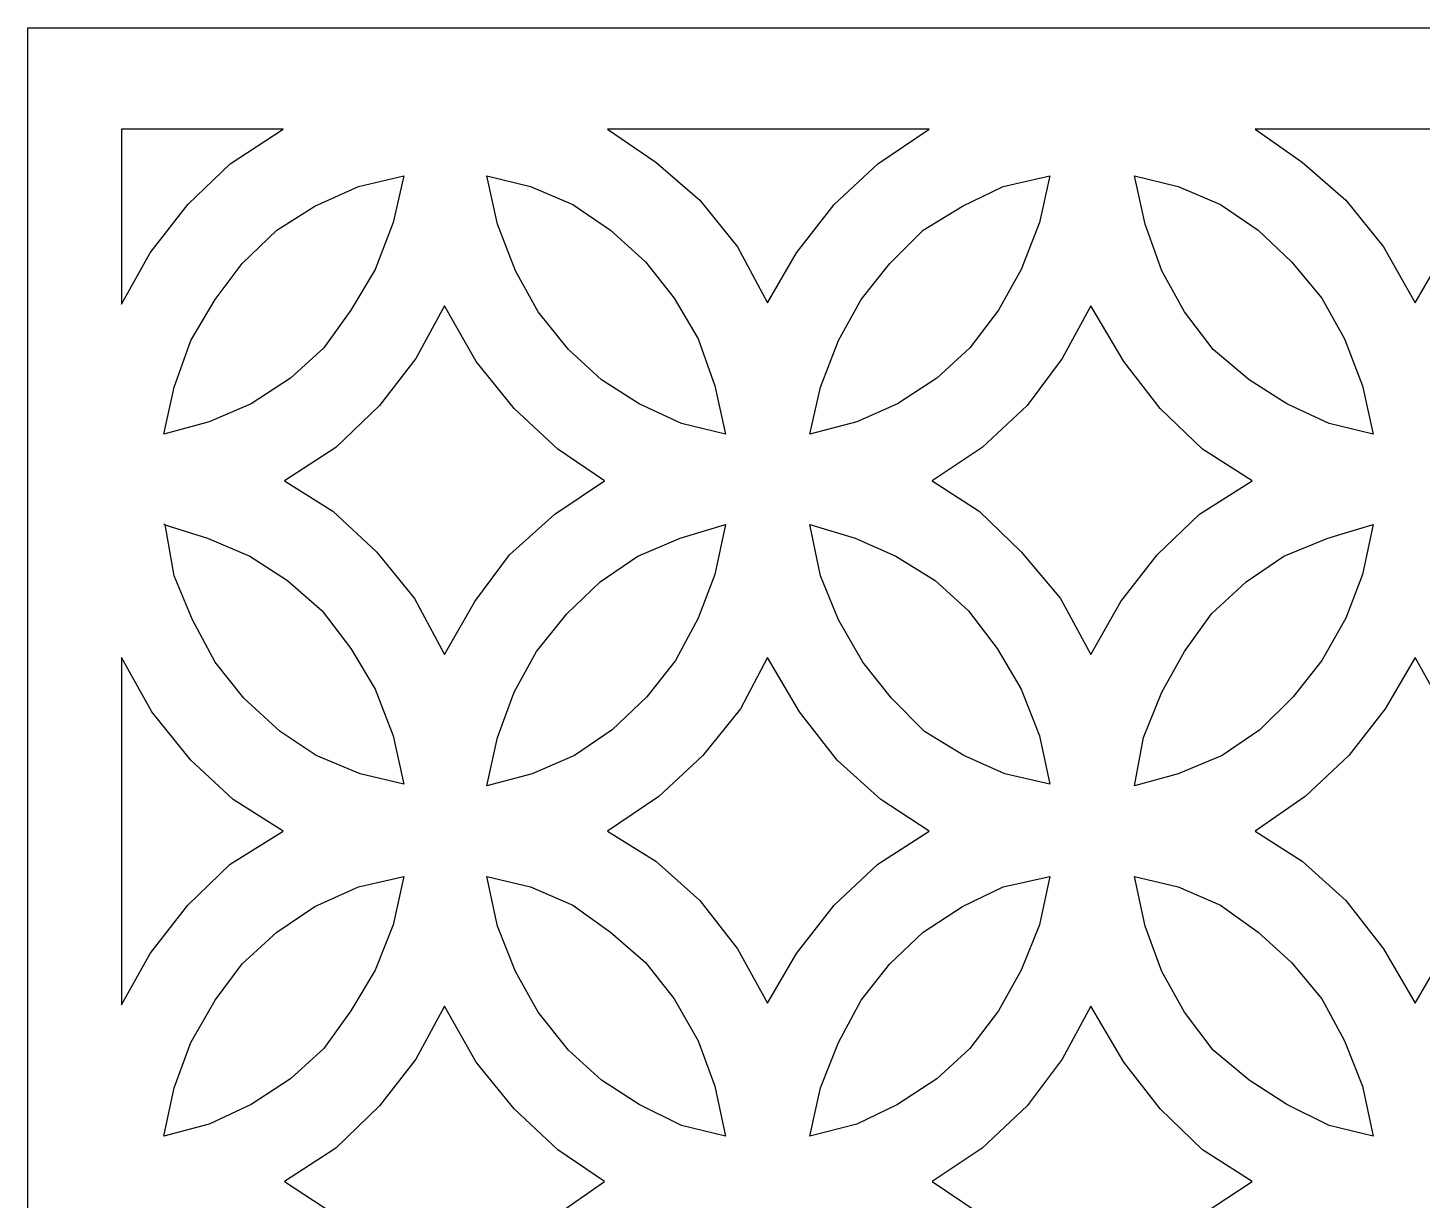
# Model space of a CAD drawing. Header units: centimetres. Extents: x -27 to -19.59, y -7.34 to -0.28.
# Drawn here: x -26.999 to -23.292, y -3.393 to -0.277 of the extents above; entities that cross this region are included whole.
import ezdxf

# ---------------------------------------------------------------- set-up
doc = ezdxf.new("R2010")
doc.units = ezdxf.units.CM
doc.header["$MEASUREMENT"] = 0
doc.layers.add('layer 1', color=7, linetype='Continuous')

msp = doc.modelspace()

# ---------------------------------------------------------------- linework, layer by layer
at = {"layer": 'layer 1', "color": 250, "lineweight": 30}
for points, knots in [([(-19.58969, -7.3408), (-19.58969, -7.3408), (-26.99913, -7.3408), (-26.99913, -7.3408), (-26.99913, -7.3408), (-26.99913, -7.3408), (-26.99913, -0.27655), (-26.99913, -0.27655), (-26.99913, -0.27655), (-26.99913, -0.27655), (-19.58568, -0.27655), (-19.58568, -0.27655)], [0, 0, 0, 0, 0.25, 0.25, 0.25, 0.25, 0.5, 0.5, 0.5, 0.5, 1, 1, 1, 1]), ([(-26.75027, -1.01107), (-26.75027, -1.01107), (-26.75027, -0.54547), (-26.75027, -0.54547), (-26.75027, -0.54547), (-26.75027, -0.54547), (-26.3208, -0.54547), (-26.3208, -0.54547), (-26.3208, -0.54547), (-26.3208, -0.54547), (-26.46128, -0.63779), (-26.46128, -0.63779), (-26.46128, -0.63779), (-26.46128, -0.63779), (-26.57366, -0.74616), (-26.57366, -0.74616), (-26.57366, -0.74616), (-26.57366, -0.74616), (-26.67401, -0.8746), (-26.67401, -0.8746), (-26.67401, -0.8746), (-26.67401, -0.8746), (-26.75027, -1.01107), (-26.75027, -1.01107)], [0, 0, 0, 0, 0.1428571, 0.1428571, 0.1428571, 0.1428571, 0.2857143, 0.2857143, 0.2857143, 0.2857143, 0.4285714, 0.4285714, 0.4285714, 0.4285714, 0.5714286, 0.5714286, 0.5714286, 0.5714286, 0.7142857, 0.7142857, 0.7142857, 0.7142857, 1, 1, 1, 1]), ([(-24.6029, -0.54547), (-24.6029, -0.54547), (-24.73937, -0.63779), (-24.73937, -0.63779), (-24.73937, -0.63779), (-24.73937, -0.63779), (-24.85577, -0.74616), (-24.85577, -0.74616), (-24.85577, -0.74616), (-24.85577, -0.74616), (-24.95611, -0.8746), (-24.95611, -0.8746), (-24.95611, -0.8746), (-24.95611, -0.8746), (-25.03238, -1.00706), (-25.03238, -1.00706), (-25.03238, -1.00706), (-25.03238, -1.00706), (-25.11265, -0.85855), (-25.11265, -0.85855), (-25.11265, -0.85855), (-25.11265, -0.85855), (-25.213, -0.73412), (-25.213, -0.73412), (-25.213, -0.73412), (-25.213, -0.73412), (-25.32939, -0.63378), (-25.32939, -0.63378), (-25.32939, -0.63378), (-25.32939, -0.63378), (-25.45783, -0.54547), (-25.45783, -0.54547), (-25.45783, -0.54547), (-25.45783, -0.54547), (-24.6029, -0.54547), (-24.6029, -0.54547)], [0, 0, 0, 0, 0.1, 0.1, 0.1, 0.1, 0.2, 0.2, 0.2, 0.2, 0.3, 0.3, 0.3, 0.3, 0.4, 0.4, 0.4, 0.4, 0.5, 0.5, 0.5, 0.5, 0.6, 0.6, 0.6, 0.6, 0.7, 0.7, 0.7, 0.7, 0.8, 0.8, 0.8, 0.8, 1, 1, 1, 1]), ([(-22.88902, -0.54547), (-22.88902, -0.54547), (-23.02147, -0.63779), (-23.02147, -0.63779), (-23.02147, -0.63779), (-23.02147, -0.63779), (-23.13787, -0.74616), (-23.13787, -0.74616), (-23.13787, -0.74616), (-23.13787, -0.74616), (-23.2342, -0.8746), (-23.2342, -0.8746), (-23.2342, -0.8746), (-23.2342, -0.8746), (-23.31046, -1.00706), (-23.31046, -1.00706), (-23.31046, -1.00706), (-23.31046, -1.00706), (-23.39475, -0.85855), (-23.39475, -0.85855), (-23.39475, -0.85855), (-23.39475, -0.85855), (-23.4951, -0.73412), (-23.4951, -0.73412), (-23.4951, -0.73412), (-23.4951, -0.73412), (-23.6115, -0.63378), (-23.6115, -0.63378), (-23.6115, -0.63378), (-23.6115, -0.63378), (-23.73592, -0.54547), (-23.73592, -0.54547), (-23.73592, -0.54547), (-23.73592, -0.54547), (-22.88902, -0.54547), (-22.88902, -0.54547)], [0, 0, 0, 0, 0.1, 0.1, 0.1, 0.1, 0.2, 0.2, 0.2, 0.2, 0.3, 0.3, 0.3, 0.3, 0.4, 0.4, 0.4, 0.4, 0.5, 0.5, 0.5, 0.5, 0.6, 0.6, 0.6, 0.6, 0.7, 0.7, 0.7, 0.7, 0.8, 0.8, 0.8, 0.8, 1, 1, 1, 1]), ([(-25.99969, -0.6699), (-25.99969, -0.6699), (-26.12011, -0.698), (-26.12011, -0.698), (-26.12011, -0.698), (-26.12011, -0.698), (-26.23651, -0.75018), (-26.23651, -0.75018), (-26.23651, -0.75018), (-26.23651, -0.75018), (-26.33685, -0.8144), (-26.33685, -0.8144), (-26.33685, -0.8144), (-26.33685, -0.8144), (-26.42917, -0.9027), (-26.42917, -0.9027), (-26.42917, -0.9027), (-26.42917, -0.9027), (-26.50142, -0.99903), (-26.50142, -0.99903), (-26.50142, -0.99903), (-26.50142, -0.99903), (-26.56564, -1.1074), (-26.56564, -1.1074), (-26.56564, -1.1074), (-26.56564, -1.1074), (-26.60979, -1.23183), (-26.60979, -1.23183), (-26.60979, -1.23183), (-26.60979, -1.23183), (-26.63789, -1.35626), (-26.63789, -1.35626), (-26.63789, -1.35626), (-26.63789, -1.35626), (-26.51747, -1.32415), (-26.51747, -1.32415), (-26.51747, -1.32415), (-26.51747, -1.32415), (-26.40509, -1.27598), (-26.40509, -1.27598), (-26.40509, -1.27598), (-26.40509, -1.27598), (-26.30073, -1.20775), (-26.30073, -1.20775), (-26.30073, -1.20775), (-26.30073, -1.20775), (-26.21242, -1.12747), (-26.21242, -1.12747), (-26.21242, -1.12747), (-26.21242, -1.12747), (-26.14018, -1.02713), (-26.14018, -1.02713), (-26.14018, -1.02713), (-26.14018, -1.02713), (-26.07596, -0.91876), (-26.07596, -0.91876), (-26.07596, -0.91876), (-26.07596, -0.91876), (-26.02779, -0.79433), (-26.02779, -0.79433), (-26.02779, -0.79433), (-26.02779, -0.79433), (-25.99969, -0.6699), (-25.99969, -0.6699)], [0, 0, 0, 0, 0.0588235, 0.0588235, 0.0588235, 0.0588235, 0.1176471, 0.1176471, 0.1176471, 0.1176471, 0.1764706, 0.1764706, 0.1764706, 0.1764706, 0.2352941, 0.2352941, 0.2352941, 0.2352941, 0.2941176, 0.2941176, 0.2941176, 0.2941176, 0.3529412, 0.3529412, 0.3529412, 0.3529412, 0.4117647, 0.4117647, 0.4117647, 0.4117647, 0.4705882, 0.4705882, 0.4705882, 0.4705882, 0.5294118, 0.5294118, 0.5294118, 0.5294118, 0.5882353, 0.5882353, 0.5882353, 0.5882353, 0.6470588, 0.6470588, 0.6470588, 0.6470588, 0.7058824, 0.7058824, 0.7058824, 0.7058824, 0.7647059, 0.7647059, 0.7647059, 0.7647059, 0.8235294, 0.8235294, 0.8235294, 0.8235294, 0.8823529, 0.8823529, 0.8823529, 0.8823529, 1, 1, 1, 1]), ([(-25.77894, -0.6699), (-25.77894, -0.6699), (-25.75084, -0.79834), (-25.75084, -0.79834), (-25.75084, -0.79834), (-25.75084, -0.79834), (-25.70267, -0.92277), (-25.70267, -0.92277), (-25.70267, -0.92277), (-25.70267, -0.92277), (-25.64247, -1.03114), (-25.64247, -1.03114), (-25.64247, -1.03114), (-25.64247, -1.03114), (-25.56219, -1.13149), (-25.56219, -1.13149), (-25.56219, -1.13149), (-25.56219, -1.13149), (-25.47389, -1.21176), (-25.47389, -1.21176), (-25.47389, -1.21176), (-25.47389, -1.21176), (-25.37355, -1.27598), (-25.37355, -1.27598), (-25.37355, -1.27598), (-25.37355, -1.27598), (-25.26116, -1.32816), (-25.26116, -1.32816), (-25.26116, -1.32816), (-25.26116, -1.32816), (-25.14476, -1.35626), (-25.14476, -1.35626), (-25.14476, -1.35626), (-25.14476, -1.35626), (-25.17286, -1.22782), (-25.17286, -1.22782), (-25.17286, -1.22782), (-25.17286, -1.22782), (-25.21701, -1.10339), (-25.21701, -1.10339), (-25.21701, -1.10339), (-25.21701, -1.10339), (-25.28123, -0.99502), (-25.28123, -0.99502), (-25.28123, -0.99502), (-25.28123, -0.99502), (-25.35749, -0.89869), (-25.35749, -0.89869), (-25.35749, -0.89869), (-25.35749, -0.89869), (-25.44981, -0.8144), (-25.44981, -0.8144), (-25.44981, -0.8144), (-25.44981, -0.8144), (-25.55015, -0.74616), (-25.55015, -0.74616), (-25.55015, -0.74616), (-25.55015, -0.74616), (-25.66254, -0.698), (-25.66254, -0.698), (-25.66254, -0.698), (-25.66254, -0.698), (-25.77894, -0.6699), (-25.77894, -0.6699)], [0, 0, 0, 0, 0.0588235, 0.0588235, 0.0588235, 0.0588235, 0.1176471, 0.1176471, 0.1176471, 0.1176471, 0.1764706, 0.1764706, 0.1764706, 0.1764706, 0.2352941, 0.2352941, 0.2352941, 0.2352941, 0.2941176, 0.2941176, 0.2941176, 0.2941176, 0.3529412, 0.3529412, 0.3529412, 0.3529412, 0.4117647, 0.4117647, 0.4117647, 0.4117647, 0.4705882, 0.4705882, 0.4705882, 0.4705882, 0.5294118, 0.5294118, 0.5294118, 0.5294118, 0.5882353, 0.5882353, 0.5882353, 0.5882353, 0.6470588, 0.6470588, 0.6470588, 0.6470588, 0.7058824, 0.7058824, 0.7058824, 0.7058824, 0.7647059, 0.7647059, 0.7647059, 0.7647059, 0.8235294, 0.8235294, 0.8235294, 0.8235294, 0.8823529, 0.8823529, 0.8823529, 0.8823529, 1, 1, 1, 1]), ([(-24.2818, -0.6699), (-24.2818, -0.6699), (-24.40623, -0.698), (-24.40623, -0.698), (-24.40623, -0.698), (-24.40623, -0.698), (-24.5146, -0.75018), (-24.5146, -0.75018), (-24.5146, -0.75018), (-24.5146, -0.75018), (-24.61895, -0.8144), (-24.61895, -0.8144), (-24.61895, -0.8144), (-24.61895, -0.8144), (-24.70726, -0.9027), (-24.70726, -0.9027), (-24.70726, -0.9027), (-24.70726, -0.9027), (-24.78352, -0.99903), (-24.78352, -0.99903), (-24.78352, -0.99903), (-24.78352, -0.99903), (-24.84373, -1.1074), (-24.84373, -1.1074), (-24.84373, -1.1074), (-24.84373, -1.1074), (-24.89189, -1.23183), (-24.89189, -1.23183), (-24.89189, -1.23183), (-24.89189, -1.23183), (-24.91999, -1.35626), (-24.91999, -1.35626), (-24.91999, -1.35626), (-24.91999, -1.35626), (-24.79556, -1.32415), (-24.79556, -1.32415), (-24.79556, -1.32415), (-24.79556, -1.32415), (-24.68719, -1.27598), (-24.68719, -1.27598), (-24.68719, -1.27598), (-24.68719, -1.27598), (-24.58283, -1.20775), (-24.58283, -1.20775), (-24.58283, -1.20775), (-24.58283, -1.20775), (-24.49453, -1.12747), (-24.49453, -1.12747), (-24.49453, -1.12747), (-24.49453, -1.12747), (-24.41827, -1.02713), (-24.41827, -1.02713), (-24.41827, -1.02713), (-24.41827, -1.02713), (-24.35806, -0.91876), (-24.35806, -0.91876), (-24.35806, -0.91876), (-24.35806, -0.91876), (-24.3099, -0.79433), (-24.3099, -0.79433), (-24.3099, -0.79433), (-24.3099, -0.79433), (-24.2818, -0.6699), (-24.2818, -0.6699)], [0, 0, 0, 0, 0.0588235, 0.0588235, 0.0588235, 0.0588235, 0.1176471, 0.1176471, 0.1176471, 0.1176471, 0.1764706, 0.1764706, 0.1764706, 0.1764706, 0.2352941, 0.2352941, 0.2352941, 0.2352941, 0.2941176, 0.2941176, 0.2941176, 0.2941176, 0.3529412, 0.3529412, 0.3529412, 0.3529412, 0.4117647, 0.4117647, 0.4117647, 0.4117647, 0.4705882, 0.4705882, 0.4705882, 0.4705882, 0.5294118, 0.5294118, 0.5294118, 0.5294118, 0.5882353, 0.5882353, 0.5882353, 0.5882353, 0.6470588, 0.6470588, 0.6470588, 0.6470588, 0.7058824, 0.7058824, 0.7058824, 0.7058824, 0.7647059, 0.7647059, 0.7647059, 0.7647059, 0.8235294, 0.8235294, 0.8235294, 0.8235294, 0.8823529, 0.8823529, 0.8823529, 0.8823529, 1, 1, 1, 1]), ([(-24.05703, -0.6699), (-24.05703, -0.6699), (-24.02893, -0.79834), (-24.02893, -0.79834), (-24.02893, -0.79834), (-24.02893, -0.79834), (-23.98478, -0.92277), (-23.98478, -0.92277), (-23.98478, -0.92277), (-23.98478, -0.92277), (-23.92457, -1.03114), (-23.92457, -1.03114), (-23.92457, -1.03114), (-23.92457, -1.03114), (-23.84831, -1.13149), (-23.84831, -1.13149), (-23.84831, -1.13149), (-23.84831, -1.13149), (-23.75198, -1.21176), (-23.75198, -1.21176), (-23.75198, -1.21176), (-23.75198, -1.21176), (-23.65164, -1.27598), (-23.65164, -1.27598), (-23.65164, -1.27598), (-23.65164, -1.27598), (-23.53925, -1.32816), (-23.53925, -1.32816), (-23.53925, -1.32816), (-23.53925, -1.32816), (-23.42285, -1.35626), (-23.42285, -1.35626), (-23.42285, -1.35626), (-23.42285, -1.35626), (-23.45095, -1.22782), (-23.45095, -1.22782), (-23.45095, -1.22782), (-23.45095, -1.22782), (-23.49911, -1.10339), (-23.49911, -1.10339), (-23.49911, -1.10339), (-23.49911, -1.10339), (-23.55932, -0.99502), (-23.55932, -0.99502), (-23.55932, -0.99502), (-23.55932, -0.99502), (-23.63959, -0.89869), (-23.63959, -0.89869), (-23.63959, -0.89869), (-23.63959, -0.89869), (-23.7279, -0.8144), (-23.7279, -0.8144), (-23.7279, -0.8144), (-23.7279, -0.8144), (-23.82824, -0.74616), (-23.82824, -0.74616), (-23.82824, -0.74616), (-23.82824, -0.74616), (-23.94063, -0.698), (-23.94063, -0.698), (-23.94063, -0.698), (-23.94063, -0.698), (-24.05703, -0.6699), (-24.05703, -0.6699)], [0, 0, 0, 0, 0.0588235, 0.0588235, 0.0588235, 0.0588235, 0.1176471, 0.1176471, 0.1176471, 0.1176471, 0.1764706, 0.1764706, 0.1764706, 0.1764706, 0.2352941, 0.2352941, 0.2352941, 0.2352941, 0.2941176, 0.2941176, 0.2941176, 0.2941176, 0.3529412, 0.3529412, 0.3529412, 0.3529412, 0.4117647, 0.4117647, 0.4117647, 0.4117647, 0.4705882, 0.4705882, 0.4705882, 0.4705882, 0.5294118, 0.5294118, 0.5294118, 0.5294118, 0.5882353, 0.5882353, 0.5882353, 0.5882353, 0.6470588, 0.6470588, 0.6470588, 0.6470588, 0.7058824, 0.7058824, 0.7058824, 0.7058824, 0.7647059, 0.7647059, 0.7647059, 0.7647059, 0.8235294, 0.8235294, 0.8235294, 0.8235294, 0.8823529, 0.8823529, 0.8823529, 0.8823529, 1, 1, 1, 1]), ([(-25.46586, -1.48068), (-25.46586, -1.48068), (-25.59832, -1.56899), (-25.59832, -1.56899), (-25.59832, -1.56899), (-25.59832, -1.56899), (-25.71873, -1.67736), (-25.71873, -1.67736), (-25.71873, -1.67736), (-25.71873, -1.67736), (-25.81105, -1.80179), (-25.81105, -1.80179), (-25.81105, -1.80179), (-25.81105, -1.80179), (-25.89132, -1.94227), (-25.89132, -1.94227), (-25.89132, -1.94227), (-25.89132, -1.94227), (-25.9716, -1.79376), (-25.9716, -1.79376), (-25.9716, -1.79376), (-25.9716, -1.79376), (-26.07194, -1.66933), (-26.07194, -1.66933), (-26.07194, -1.66933), (-26.07194, -1.66933), (-26.18834, -1.56096), (-26.18834, -1.56096), (-26.18834, -1.56096), (-26.18834, -1.56096), (-26.31678, -1.48068), (-26.31678, -1.48068), (-26.31678, -1.48068), (-26.31678, -1.48068), (-26.18031, -1.39238), (-26.18031, -1.39238), (-26.18031, -1.39238), (-26.18031, -1.39238), (-26.06392, -1.28), (-26.06392, -1.28), (-26.06392, -1.28), (-26.06392, -1.28), (-25.96758, -1.15557), (-25.96758, -1.15557), (-25.96758, -1.15557), (-25.96758, -1.15557), (-25.89132, -1.01509), (-25.89132, -1.01509), (-25.89132, -1.01509), (-25.89132, -1.01509), (-25.80703, -1.1636), (-25.80703, -1.1636), (-25.80703, -1.1636), (-25.80703, -1.1636), (-25.70669, -1.28802), (-25.70669, -1.28802), (-25.70669, -1.28802), (-25.70669, -1.28802), (-25.59029, -1.3964), (-25.59029, -1.3964), (-25.59029, -1.3964), (-25.59029, -1.3964), (-25.46586, -1.48068), (-25.46586, -1.48068)], [0, 0, 0, 0, 0.0588235, 0.0588235, 0.0588235, 0.0588235, 0.1176471, 0.1176471, 0.1176471, 0.1176471, 0.1764706, 0.1764706, 0.1764706, 0.1764706, 0.2352941, 0.2352941, 0.2352941, 0.2352941, 0.2941176, 0.2941176, 0.2941176, 0.2941176, 0.3529412, 0.3529412, 0.3529412, 0.3529412, 0.4117647, 0.4117647, 0.4117647, 0.4117647, 0.4705882, 0.4705882, 0.4705882, 0.4705882, 0.5294118, 0.5294118, 0.5294118, 0.5294118, 0.5882353, 0.5882353, 0.5882353, 0.5882353, 0.6470588, 0.6470588, 0.6470588, 0.6470588, 0.7058824, 0.7058824, 0.7058824, 0.7058824, 0.7647059, 0.7647059, 0.7647059, 0.7647059, 0.8235294, 0.8235294, 0.8235294, 0.8235294, 0.8823529, 0.8823529, 0.8823529, 0.8823529, 1, 1, 1, 1]), ([(-23.74395, -1.48068), (-23.74395, -1.48068), (-23.88443, -1.56899), (-23.88443, -1.56899), (-23.88443, -1.56899), (-23.88443, -1.56899), (-23.99682, -1.67736), (-23.99682, -1.67736), (-23.99682, -1.67736), (-23.99682, -1.67736), (-24.09315, -1.80179), (-24.09315, -1.80179), (-24.09315, -1.80179), (-24.09315, -1.80179), (-24.17343, -1.94227), (-24.17343, -1.94227), (-24.17343, -1.94227), (-24.17343, -1.94227), (-24.2537, -1.79376), (-24.2537, -1.79376), (-24.2537, -1.79376), (-24.2537, -1.79376), (-24.35806, -1.66933), (-24.35806, -1.66933), (-24.35806, -1.66933), (-24.35806, -1.66933), (-24.47045, -1.56096), (-24.47045, -1.56096), (-24.47045, -1.56096), (-24.47045, -1.56096), (-24.59487, -1.48068), (-24.59487, -1.48068), (-24.59487, -1.48068), (-24.59487, -1.48068), (-24.46242, -1.39238), (-24.46242, -1.39238), (-24.46242, -1.39238), (-24.46242, -1.39238), (-24.34201, -1.28), (-24.34201, -1.28), (-24.34201, -1.28), (-24.34201, -1.28), (-24.24969, -1.15557), (-24.24969, -1.15557), (-24.24969, -1.15557), (-24.24969, -1.15557), (-24.17343, -1.01509), (-24.17343, -1.01509), (-24.17343, -1.01509), (-24.17343, -1.01509), (-24.08512, -1.1636), (-24.08512, -1.1636), (-24.08512, -1.1636), (-24.08512, -1.1636), (-23.98879, -1.28802), (-23.98879, -1.28802), (-23.98879, -1.28802), (-23.98879, -1.28802), (-23.87641, -1.3964), (-23.87641, -1.3964), (-23.87641, -1.3964), (-23.87641, -1.3964), (-23.74395, -1.48068), (-23.74395, -1.48068)], [0, 0, 0, 0, 0.0588235, 0.0588235, 0.0588235, 0.0588235, 0.1176471, 0.1176471, 0.1176471, 0.1176471, 0.1764706, 0.1764706, 0.1764706, 0.1764706, 0.2352941, 0.2352941, 0.2352941, 0.2352941, 0.2941176, 0.2941176, 0.2941176, 0.2941176, 0.3529412, 0.3529412, 0.3529412, 0.3529412, 0.4117647, 0.4117647, 0.4117647, 0.4117647, 0.4705882, 0.4705882, 0.4705882, 0.4705882, 0.5294118, 0.5294118, 0.5294118, 0.5294118, 0.5882353, 0.5882353, 0.5882353, 0.5882353, 0.6470588, 0.6470588, 0.6470588, 0.6470588, 0.7058824, 0.7058824, 0.7058824, 0.7058824, 0.7647059, 0.7647059, 0.7647059, 0.7647059, 0.8235294, 0.8235294, 0.8235294, 0.8235294, 0.8823529, 0.8823529, 0.8823529, 0.8823529, 1, 1, 1, 1]), ([(-26.63387, -1.59708), (-26.63387, -1.59708), (-26.60979, -1.73355), (-26.60979, -1.73355), (-26.60979, -1.73355), (-26.60979, -1.73355), (-26.56162, -1.84995), (-26.56162, -1.84995), (-26.56162, -1.84995), (-26.56162, -1.84995), (-26.50142, -1.96234), (-26.50142, -1.96234), (-26.50142, -1.96234), (-26.50142, -1.96234), (-26.42515, -2.05867), (-26.42515, -2.05867), (-26.42515, -2.05867), (-26.42515, -2.05867), (-26.32882, -2.14697), (-26.32882, -2.14697), (-26.32882, -2.14697), (-26.32882, -2.14697), (-26.23249, -2.21119), (-26.23249, -2.21119), (-26.23249, -2.21119), (-26.23249, -2.21119), (-26.1161, -2.25936), (-26.1161, -2.25936), (-26.1161, -2.25936), (-26.1161, -2.25936), (-25.99969, -2.28745), (-25.99969, -2.28745), (-25.99969, -2.28745), (-25.99969, -2.28745), (-26.02779, -2.15901), (-26.02779, -2.15901), (-26.02779, -2.15901), (-26.02779, -2.15901), (-26.07596, -2.03459), (-26.07596, -2.03459), (-26.07596, -2.03459), (-26.07596, -2.03459), (-26.14018, -1.92621), (-26.14018, -1.92621), (-26.14018, -1.92621), (-26.14018, -1.92621), (-26.21644, -1.82587), (-26.21644, -1.82587), (-26.21644, -1.82587), (-26.21644, -1.82587), (-26.30876, -1.74559), (-26.30876, -1.74559), (-26.30876, -1.74559), (-26.30876, -1.74559), (-26.4091, -1.68138), (-26.4091, -1.68138), (-26.4091, -1.68138), (-26.4091, -1.68138), (-26.52149, -1.63321), (-26.52149, -1.63321), (-26.52149, -1.63321), (-26.52149, -1.63321), (-26.63789, -1.59708), (-26.63789, -1.59708), (-26.63789, -1.59708), (-26.63789, -1.59708), (-26.63387, -1.59708), (-26.63387, -1.59708)], [0, 0, 0, 0, 0.0555556, 0.0555556, 0.0555556, 0.0555556, 0.1111111, 0.1111111, 0.1111111, 0.1111111, 0.1666667, 0.1666667, 0.1666667, 0.1666667, 0.2222222, 0.2222222, 0.2222222, 0.2222222, 0.2777778, 0.2777778, 0.2777778, 0.2777778, 0.3333333, 0.3333333, 0.3333333, 0.3333333, 0.3888889, 0.3888889, 0.3888889, 0.3888889, 0.4444444, 0.4444444, 0.4444444, 0.4444444, 0.5, 0.5, 0.5, 0.5, 0.5555556, 0.5555556, 0.5555556, 0.5555556, 0.6111111, 0.6111111, 0.6111111, 0.6111111, 0.6666667, 0.6666667, 0.6666667, 0.6666667, 0.7222222, 0.7222222, 0.7222222, 0.7222222, 0.7777778, 0.7777778, 0.7777778, 0.7777778, 0.8333333, 0.8333333, 0.8333333, 0.8333333, 0.8888889, 0.8888889, 0.8888889, 0.8888889, 1, 1, 1, 1]), ([(-25.14476, -1.59708), (-25.14476, -1.59708), (-25.26517, -1.63321), (-25.26517, -1.63321), (-25.26517, -1.63321), (-25.26517, -1.63321), (-25.37756, -1.68138), (-25.37756, -1.68138), (-25.37756, -1.68138), (-25.37756, -1.68138), (-25.4779, -1.74961), (-25.4779, -1.74961), (-25.4779, -1.74961), (-25.4779, -1.74961), (-25.56621, -1.8339), (-25.56621, -1.8339), (-25.56621, -1.8339), (-25.56621, -1.8339), (-25.64648, -1.93424), (-25.64648, -1.93424), (-25.64648, -1.93424), (-25.64648, -1.93424), (-25.70669, -2.04261), (-25.70669, -2.04261), (-25.70669, -2.04261), (-25.70669, -2.04261), (-25.75084, -2.16303), (-25.75084, -2.16303), (-25.75084, -2.16303), (-25.75084, -2.16303), (-25.77894, -2.29147), (-25.77894, -2.29147), (-25.77894, -2.29147), (-25.77894, -2.29147), (-25.65852, -2.25936), (-25.65852, -2.25936), (-25.65852, -2.25936), (-25.65852, -2.25936), (-25.54614, -2.21119), (-25.54614, -2.21119), (-25.54614, -2.21119), (-25.54614, -2.21119), (-25.44579, -2.14296), (-25.44579, -2.14296), (-25.44579, -2.14296), (-25.44579, -2.14296), (-25.35348, -2.05466), (-25.35348, -2.05466), (-25.35348, -2.05466), (-25.35348, -2.05466), (-25.27721, -1.95832), (-25.27721, -1.95832), (-25.27721, -1.95832), (-25.27721, -1.95832), (-25.21701, -1.84594), (-25.21701, -1.84594), (-25.21701, -1.84594), (-25.21701, -1.84594), (-25.17286, -1.72954), (-25.17286, -1.72954), (-25.17286, -1.72954), (-25.17286, -1.72954), (-25.14476, -1.59708), (-25.14476, -1.59708)], [0, 0, 0, 0, 0.0588235, 0.0588235, 0.0588235, 0.0588235, 0.1176471, 0.1176471, 0.1176471, 0.1176471, 0.1764706, 0.1764706, 0.1764706, 0.1764706, 0.2352941, 0.2352941, 0.2352941, 0.2352941, 0.2941176, 0.2941176, 0.2941176, 0.2941176, 0.3529412, 0.3529412, 0.3529412, 0.3529412, 0.4117647, 0.4117647, 0.4117647, 0.4117647, 0.4705882, 0.4705882, 0.4705882, 0.4705882, 0.5294118, 0.5294118, 0.5294118, 0.5294118, 0.5882353, 0.5882353, 0.5882353, 0.5882353, 0.6470588, 0.6470588, 0.6470588, 0.6470588, 0.7058824, 0.7058824, 0.7058824, 0.7058824, 0.7647059, 0.7647059, 0.7647059, 0.7647059, 0.8235294, 0.8235294, 0.8235294, 0.8235294, 0.8823529, 0.8823529, 0.8823529, 0.8823529, 1, 1, 1, 1]), ([(-24.91999, -1.59708), (-24.91999, -1.59708), (-24.89189, -1.73355), (-24.89189, -1.73355), (-24.89189, -1.73355), (-24.89189, -1.73355), (-24.84373, -1.84995), (-24.84373, -1.84995), (-24.84373, -1.84995), (-24.84373, -1.84995), (-24.77951, -1.96234), (-24.77951, -1.96234), (-24.77951, -1.96234), (-24.77951, -1.96234), (-24.70325, -2.05867), (-24.70325, -2.05867), (-24.70325, -2.05867), (-24.70325, -2.05867), (-24.61494, -2.14697), (-24.61494, -2.14697), (-24.61494, -2.14697), (-24.61494, -2.14697), (-24.51058, -2.21119), (-24.51058, -2.21119), (-24.51058, -2.21119), (-24.51058, -2.21119), (-24.40221, -2.25936), (-24.40221, -2.25936), (-24.40221, -2.25936), (-24.40221, -2.25936), (-24.2818, -2.28745), (-24.2818, -2.28745), (-24.2818, -2.28745), (-24.2818, -2.28745), (-24.3099, -2.15901), (-24.3099, -2.15901), (-24.3099, -2.15901), (-24.3099, -2.15901), (-24.35806, -2.03459), (-24.35806, -2.03459), (-24.35806, -2.03459), (-24.35806, -2.03459), (-24.42228, -1.92621), (-24.42228, -1.92621), (-24.42228, -1.92621), (-24.42228, -1.92621), (-24.49854, -1.82587), (-24.49854, -1.82587), (-24.49854, -1.82587), (-24.49854, -1.82587), (-24.58684, -1.74559), (-24.58684, -1.74559), (-24.58684, -1.74559), (-24.58684, -1.74559), (-24.6912, -1.68138), (-24.6912, -1.68138), (-24.6912, -1.68138), (-24.6912, -1.68138), (-24.79957, -1.63321), (-24.79957, -1.63321), (-24.79957, -1.63321), (-24.79957, -1.63321), (-24.91999, -1.59708), (-24.91999, -1.59708)], [0, 0, 0, 0, 0.0588235, 0.0588235, 0.0588235, 0.0588235, 0.1176471, 0.1176471, 0.1176471, 0.1176471, 0.1764706, 0.1764706, 0.1764706, 0.1764706, 0.2352941, 0.2352941, 0.2352941, 0.2352941, 0.2941176, 0.2941176, 0.2941176, 0.2941176, 0.3529412, 0.3529412, 0.3529412, 0.3529412, 0.4117647, 0.4117647, 0.4117647, 0.4117647, 0.4705882, 0.4705882, 0.4705882, 0.4705882, 0.5294118, 0.5294118, 0.5294118, 0.5294118, 0.5882353, 0.5882353, 0.5882353, 0.5882353, 0.6470588, 0.6470588, 0.6470588, 0.6470588, 0.7058824, 0.7058824, 0.7058824, 0.7058824, 0.7647059, 0.7647059, 0.7647059, 0.7647059, 0.8235294, 0.8235294, 0.8235294, 0.8235294, 0.8823529, 0.8823529, 0.8823529, 0.8823529, 1, 1, 1, 1]), ([(-23.42285, -1.59708), (-23.42285, -1.59708), (-23.54326, -1.63321), (-23.54326, -1.63321), (-23.54326, -1.63321), (-23.54326, -1.63321), (-23.65966, -1.68138), (-23.65966, -1.68138), (-23.65966, -1.68138), (-23.65966, -1.68138), (-23.76001, -1.74961), (-23.76001, -1.74961), (-23.76001, -1.74961), (-23.76001, -1.74961), (-23.85232, -1.8339), (-23.85232, -1.8339), (-23.85232, -1.8339), (-23.85232, -1.8339), (-23.92457, -1.93424), (-23.92457, -1.93424), (-23.92457, -1.93424), (-23.92457, -1.93424), (-23.98478, -2.04261), (-23.98478, -2.04261), (-23.98478, -2.04261), (-23.98478, -2.04261), (-24.03294, -2.16303), (-24.03294, -2.16303), (-24.03294, -2.16303), (-24.03294, -2.16303), (-24.05703, -2.29147), (-24.05703, -2.29147), (-24.05703, -2.29147), (-24.05703, -2.29147), (-23.94063, -2.25936), (-23.94063, -2.25936), (-23.94063, -2.25936), (-23.94063, -2.25936), (-23.82423, -2.21119), (-23.82423, -2.21119), (-23.82423, -2.21119), (-23.82423, -2.21119), (-23.72388, -2.14296), (-23.72388, -2.14296), (-23.72388, -2.14296), (-23.72388, -2.14296), (-23.63558, -2.05466), (-23.63558, -2.05466), (-23.63558, -2.05466), (-23.63558, -2.05466), (-23.55932, -1.95832), (-23.55932, -1.95832), (-23.55932, -1.95832), (-23.55932, -1.95832), (-23.4951, -1.84594), (-23.4951, -1.84594), (-23.4951, -1.84594), (-23.4951, -1.84594), (-23.45095, -1.72954), (-23.45095, -1.72954), (-23.45095, -1.72954), (-23.45095, -1.72954), (-23.42285, -1.59708), (-23.42285, -1.59708)], [0, 0, 0, 0, 0.0588235, 0.0588235, 0.0588235, 0.0588235, 0.1176471, 0.1176471, 0.1176471, 0.1176471, 0.1764706, 0.1764706, 0.1764706, 0.1764706, 0.2352941, 0.2352941, 0.2352941, 0.2352941, 0.2941176, 0.2941176, 0.2941176, 0.2941176, 0.3529412, 0.3529412, 0.3529412, 0.3529412, 0.4117647, 0.4117647, 0.4117647, 0.4117647, 0.4705882, 0.4705882, 0.4705882, 0.4705882, 0.5294118, 0.5294118, 0.5294118, 0.5294118, 0.5882353, 0.5882353, 0.5882353, 0.5882353, 0.6470588, 0.6470588, 0.6470588, 0.6470588, 0.7058824, 0.7058824, 0.7058824, 0.7058824, 0.7647059, 0.7647059, 0.7647059, 0.7647059, 0.8235294, 0.8235294, 0.8235294, 0.8235294, 0.8823529, 0.8823529, 0.8823529, 0.8823529, 1, 1, 1, 1]), ([(-26.75027, -1.9503), (-26.75027, -1.9503), (-26.67, -2.09479), (-26.67, -2.09479), (-26.67, -2.09479), (-26.67, -2.09479), (-26.56564, -2.22323), (-26.56564, -2.22323), (-26.56564, -2.22323), (-26.56564, -2.22323), (-26.45325, -2.32759), (-26.45325, -2.32759), (-26.45325, -2.32759), (-26.45325, -2.32759), (-26.3208, -2.41188), (-26.3208, -2.41188), (-26.3208, -2.41188), (-26.3208, -2.41188), (-26.46128, -2.50018), (-26.46128, -2.50018), (-26.46128, -2.50018), (-26.46128, -2.50018), (-26.57366, -2.60856), (-26.57366, -2.60856), (-26.57366, -2.60856), (-26.57366, -2.60856), (-26.67401, -2.737), (-26.67401, -2.737), (-26.67401, -2.737), (-26.67401, -2.737), (-26.75027, -2.87346), (-26.75027, -2.87346), (-26.75027, -2.87346), (-26.75027, -2.87346), (-26.75027, -1.9503), (-26.75027, -1.9503)], [0, 0, 0, 0, 0.1, 0.1, 0.1, 0.1, 0.2, 0.2, 0.2, 0.2, 0.3, 0.3, 0.3, 0.3, 0.4, 0.4, 0.4, 0.4, 0.5, 0.5, 0.5, 0.5, 0.6, 0.6, 0.6, 0.6, 0.7, 0.7, 0.7, 0.7, 0.8, 0.8, 0.8, 0.8, 1, 1, 1, 1]), ([(-25.03238, -2.86945), (-25.03238, -2.86945), (-25.11265, -2.72495), (-25.11265, -2.72495), (-25.11265, -2.72495), (-25.11265, -2.72495), (-25.213, -2.59652), (-25.213, -2.59652), (-25.213, -2.59652), (-25.213, -2.59652), (-25.32939, -2.49216), (-25.32939, -2.49216), (-25.32939, -2.49216), (-25.32939, -2.49216), (-25.45783, -2.41188), (-25.45783, -2.41188), (-25.45783, -2.41188), (-25.45783, -2.41188), (-25.32137, -2.31956), (-25.32137, -2.31956), (-25.32137, -2.31956), (-25.32137, -2.31956), (-25.20497, -2.21119), (-25.20497, -2.21119), (-25.20497, -2.21119), (-25.20497, -2.21119), (-25.10462, -2.08677), (-25.10462, -2.08677), (-25.10462, -2.08677), (-25.10462, -2.08677), (-25.03238, -1.9503), (-25.03238, -1.9503), (-25.03238, -1.9503), (-25.03238, -1.9503), (-24.94808, -2.09479), (-24.94808, -2.09479), (-24.94808, -2.09479), (-24.94808, -2.09479), (-24.84774, -2.22323), (-24.84774, -2.22323), (-24.84774, -2.22323), (-24.84774, -2.22323), (-24.73134, -2.32759), (-24.73134, -2.32759), (-24.73134, -2.32759), (-24.73134, -2.32759), (-24.6029, -2.41188), (-24.6029, -2.41188), (-24.6029, -2.41188), (-24.6029, -2.41188), (-24.73937, -2.50018), (-24.73937, -2.50018), (-24.73937, -2.50018), (-24.73937, -2.50018), (-24.85577, -2.60856), (-24.85577, -2.60856), (-24.85577, -2.60856), (-24.85577, -2.60856), (-24.95611, -2.737), (-24.95611, -2.737), (-24.95611, -2.737), (-24.95611, -2.737), (-25.03238, -2.86945), (-25.03238, -2.86945)], [0, 0, 0, 0, 0.0588235, 0.0588235, 0.0588235, 0.0588235, 0.1176471, 0.1176471, 0.1176471, 0.1176471, 0.1764706, 0.1764706, 0.1764706, 0.1764706, 0.2352941, 0.2352941, 0.2352941, 0.2352941, 0.2941176, 0.2941176, 0.2941176, 0.2941176, 0.3529412, 0.3529412, 0.3529412, 0.3529412, 0.4117647, 0.4117647, 0.4117647, 0.4117647, 0.4705882, 0.4705882, 0.4705882, 0.4705882, 0.5294118, 0.5294118, 0.5294118, 0.5294118, 0.5882353, 0.5882353, 0.5882353, 0.5882353, 0.6470588, 0.6470588, 0.6470588, 0.6470588, 0.7058824, 0.7058824, 0.7058824, 0.7058824, 0.7647059, 0.7647059, 0.7647059, 0.7647059, 0.8235294, 0.8235294, 0.8235294, 0.8235294, 0.8823529, 0.8823529, 0.8823529, 0.8823529, 1, 1, 1, 1]), ([(-23.31046, -2.86945), (-23.31046, -2.86945), (-23.39475, -2.72495), (-23.39475, -2.72495), (-23.39475, -2.72495), (-23.39475, -2.72495), (-23.4951, -2.59652), (-23.4951, -2.59652), (-23.4951, -2.59652), (-23.4951, -2.59652), (-23.6115, -2.49216), (-23.6115, -2.49216), (-23.6115, -2.49216), (-23.6115, -2.49216), (-23.73592, -2.41188), (-23.73592, -2.41188), (-23.73592, -2.41188), (-23.73592, -2.41188), (-23.60347, -2.31956), (-23.60347, -2.31956), (-23.60347, -2.31956), (-23.60347, -2.31956), (-23.48707, -2.21119), (-23.48707, -2.21119), (-23.48707, -2.21119), (-23.48707, -2.21119), (-23.39074, -2.08677), (-23.39074, -2.08677), (-23.39074, -2.08677), (-23.39074, -2.08677), (-23.31046, -1.9503), (-23.31046, -1.9503), (-23.31046, -1.9503), (-23.31046, -1.9503), (-23.23019, -2.09479), (-23.23019, -2.09479), (-23.23019, -2.09479), (-23.23019, -2.09479), (-23.12984, -2.22323), (-23.12984, -2.22323), (-23.12984, -2.22323), (-23.12984, -2.22323), (-23.01344, -2.32759), (-23.01344, -2.32759), (-23.01344, -2.32759), (-23.01344, -2.32759), (-22.88902, -2.41188), (-22.88902, -2.41188), (-22.88902, -2.41188), (-22.88902, -2.41188), (-23.02147, -2.50018), (-23.02147, -2.50018), (-23.02147, -2.50018), (-23.02147, -2.50018), (-23.13787, -2.60856), (-23.13787, -2.60856), (-23.13787, -2.60856), (-23.13787, -2.60856), (-23.2342, -2.737), (-23.2342, -2.737), (-23.2342, -2.737), (-23.2342, -2.737), (-23.31046, -2.86945), (-23.31046, -2.86945)], [0, 0, 0, 0, 0.0588235, 0.0588235, 0.0588235, 0.0588235, 0.1176471, 0.1176471, 0.1176471, 0.1176471, 0.1764706, 0.1764706, 0.1764706, 0.1764706, 0.2352941, 0.2352941, 0.2352941, 0.2352941, 0.2941176, 0.2941176, 0.2941176, 0.2941176, 0.3529412, 0.3529412, 0.3529412, 0.3529412, 0.4117647, 0.4117647, 0.4117647, 0.4117647, 0.4705882, 0.4705882, 0.4705882, 0.4705882, 0.5294118, 0.5294118, 0.5294118, 0.5294118, 0.5882353, 0.5882353, 0.5882353, 0.5882353, 0.6470588, 0.6470588, 0.6470588, 0.6470588, 0.7058824, 0.7058824, 0.7058824, 0.7058824, 0.7647059, 0.7647059, 0.7647059, 0.7647059, 0.8235294, 0.8235294, 0.8235294, 0.8235294, 0.8823529, 0.8823529, 0.8823529, 0.8823529, 1, 1, 1, 1]), ([(-25.99969, -2.53229), (-25.99969, -2.53229), (-26.12011, -2.56039), (-26.12011, -2.56039), (-26.12011, -2.56039), (-26.12011, -2.56039), (-26.23651, -2.61257), (-26.23651, -2.61257), (-26.23651, -2.61257), (-26.23651, -2.61257), (-26.33685, -2.6808), (-26.33685, -2.6808), (-26.33685, -2.6808), (-26.33685, -2.6808), (-26.42917, -2.76509), (-26.42917, -2.76509), (-26.42917, -2.76509), (-26.42917, -2.76509), (-26.50142, -2.86142), (-26.50142, -2.86142), (-26.50142, -2.86142), (-26.50142, -2.86142), (-26.56564, -2.97381), (-26.56564, -2.97381), (-26.56564, -2.97381), (-26.56564, -2.97381), (-26.60979, -3.09422), (-26.60979, -3.09422), (-26.60979, -3.09422), (-26.60979, -3.09422), (-26.63789, -3.22266), (-26.63789, -3.22266), (-26.63789, -3.22266), (-26.63789, -3.22266), (-26.51747, -3.19055), (-26.51747, -3.19055), (-26.51747, -3.19055), (-26.51747, -3.19055), (-26.40509, -3.13837), (-26.40509, -3.13837), (-26.40509, -3.13837), (-26.40509, -3.13837), (-26.30073, -3.07014), (-26.30073, -3.07014), (-26.30073, -3.07014), (-26.30073, -3.07014), (-26.21242, -2.98987), (-26.21242, -2.98987), (-26.21242, -2.98987), (-26.21242, -2.98987), (-26.14018, -2.88952), (-26.14018, -2.88952), (-26.14018, -2.88952), (-26.14018, -2.88952), (-26.07596, -2.78115), (-26.07596, -2.78115), (-26.07596, -2.78115), (-26.07596, -2.78115), (-26.02779, -2.66074), (-26.02779, -2.66074), (-26.02779, -2.66074), (-26.02779, -2.66074), (-25.99969, -2.53229), (-25.99969, -2.53229)], [0, 0, 0, 0, 0.0588235, 0.0588235, 0.0588235, 0.0588235, 0.1176471, 0.1176471, 0.1176471, 0.1176471, 0.1764706, 0.1764706, 0.1764706, 0.1764706, 0.2352941, 0.2352941, 0.2352941, 0.2352941, 0.2941176, 0.2941176, 0.2941176, 0.2941176, 0.3529412, 0.3529412, 0.3529412, 0.3529412, 0.4117647, 0.4117647, 0.4117647, 0.4117647, 0.4705882, 0.4705882, 0.4705882, 0.4705882, 0.5294118, 0.5294118, 0.5294118, 0.5294118, 0.5882353, 0.5882353, 0.5882353, 0.5882353, 0.6470588, 0.6470588, 0.6470588, 0.6470588, 0.7058824, 0.7058824, 0.7058824, 0.7058824, 0.7647059, 0.7647059, 0.7647059, 0.7647059, 0.8235294, 0.8235294, 0.8235294, 0.8235294, 0.8823529, 0.8823529, 0.8823529, 0.8823529, 1, 1, 1, 1]), ([(-25.77894, -2.53229), (-25.77894, -2.53229), (-25.75084, -2.66475), (-25.75084, -2.66475), (-25.75084, -2.66475), (-25.75084, -2.66475), (-25.70267, -2.78516), (-25.70267, -2.78516), (-25.70267, -2.78516), (-25.70267, -2.78516), (-25.64247, -2.89353), (-25.64247, -2.89353), (-25.64247, -2.89353), (-25.64247, -2.89353), (-25.56219, -2.99388), (-25.56219, -2.99388), (-25.56219, -2.99388), (-25.56219, -2.99388), (-25.47389, -3.07415), (-25.47389, -3.07415), (-25.47389, -3.07415), (-25.47389, -3.07415), (-25.37355, -3.13837), (-25.37355, -3.13837), (-25.37355, -3.13837), (-25.37355, -3.13837), (-25.26116, -3.19457), (-25.26116, -3.19457), (-25.26116, -3.19457), (-25.26116, -3.19457), (-25.14476, -3.22266), (-25.14476, -3.22266), (-25.14476, -3.22266), (-25.14476, -3.22266), (-25.17286, -3.09021), (-25.17286, -3.09021), (-25.17286, -3.09021), (-25.17286, -3.09021), (-25.21701, -2.9698), (-25.21701, -2.9698), (-25.21701, -2.9698), (-25.21701, -2.9698), (-25.28123, -2.85741), (-25.28123, -2.85741), (-25.28123, -2.85741), (-25.28123, -2.85741), (-25.35749, -2.76108), (-25.35749, -2.76108), (-25.35749, -2.76108), (-25.35749, -2.76108), (-25.44981, -2.6808), (-25.44981, -2.6808), (-25.44981, -2.6808), (-25.44981, -2.6808), (-25.55015, -2.60856), (-25.55015, -2.60856), (-25.55015, -2.60856), (-25.55015, -2.60856), (-25.66254, -2.56039), (-25.66254, -2.56039), (-25.66254, -2.56039), (-25.66254, -2.56039), (-25.77894, -2.53229), (-25.77894, -2.53229)], [0, 0, 0, 0, 0.0588235, 0.0588235, 0.0588235, 0.0588235, 0.1176471, 0.1176471, 0.1176471, 0.1176471, 0.1764706, 0.1764706, 0.1764706, 0.1764706, 0.2352941, 0.2352941, 0.2352941, 0.2352941, 0.2941176, 0.2941176, 0.2941176, 0.2941176, 0.3529412, 0.3529412, 0.3529412, 0.3529412, 0.4117647, 0.4117647, 0.4117647, 0.4117647, 0.4705882, 0.4705882, 0.4705882, 0.4705882, 0.5294118, 0.5294118, 0.5294118, 0.5294118, 0.5882353, 0.5882353, 0.5882353, 0.5882353, 0.6470588, 0.6470588, 0.6470588, 0.6470588, 0.7058824, 0.7058824, 0.7058824, 0.7058824, 0.7647059, 0.7647059, 0.7647059, 0.7647059, 0.8235294, 0.8235294, 0.8235294, 0.8235294, 0.8823529, 0.8823529, 0.8823529, 0.8823529, 1, 1, 1, 1]), ([(-24.2818, -2.53229), (-24.2818, -2.53229), (-24.40623, -2.56039), (-24.40623, -2.56039), (-24.40623, -2.56039), (-24.40623, -2.56039), (-24.5146, -2.61257), (-24.5146, -2.61257), (-24.5146, -2.61257), (-24.5146, -2.61257), (-24.61895, -2.6808), (-24.61895, -2.6808), (-24.61895, -2.6808), (-24.61895, -2.6808), (-24.70726, -2.76509), (-24.70726, -2.76509), (-24.70726, -2.76509), (-24.70726, -2.76509), (-24.78352, -2.86142), (-24.78352, -2.86142), (-24.78352, -2.86142), (-24.78352, -2.86142), (-24.84373, -2.97381), (-24.84373, -2.97381), (-24.84373, -2.97381), (-24.84373, -2.97381), (-24.89189, -3.09422), (-24.89189, -3.09422), (-24.89189, -3.09422), (-24.89189, -3.09422), (-24.91999, -3.22266), (-24.91999, -3.22266), (-24.91999, -3.22266), (-24.91999, -3.22266), (-24.79556, -3.19055), (-24.79556, -3.19055), (-24.79556, -3.19055), (-24.79556, -3.19055), (-24.68719, -3.13837), (-24.68719, -3.13837), (-24.68719, -3.13837), (-24.68719, -3.13837), (-24.58283, -3.07014), (-24.58283, -3.07014), (-24.58283, -3.07014), (-24.58283, -3.07014), (-24.49453, -2.98987), (-24.49453, -2.98987), (-24.49453, -2.98987), (-24.49453, -2.98987), (-24.41827, -2.88952), (-24.41827, -2.88952), (-24.41827, -2.88952), (-24.41827, -2.88952), (-24.35806, -2.78115), (-24.35806, -2.78115), (-24.35806, -2.78115), (-24.35806, -2.78115), (-24.3099, -2.66074), (-24.3099, -2.66074), (-24.3099, -2.66074), (-24.3099, -2.66074), (-24.2818, -2.53229), (-24.2818, -2.53229)], [0, 0, 0, 0, 0.0588235, 0.0588235, 0.0588235, 0.0588235, 0.1176471, 0.1176471, 0.1176471, 0.1176471, 0.1764706, 0.1764706, 0.1764706, 0.1764706, 0.2352941, 0.2352941, 0.2352941, 0.2352941, 0.2941176, 0.2941176, 0.2941176, 0.2941176, 0.3529412, 0.3529412, 0.3529412, 0.3529412, 0.4117647, 0.4117647, 0.4117647, 0.4117647, 0.4705882, 0.4705882, 0.4705882, 0.4705882, 0.5294118, 0.5294118, 0.5294118, 0.5294118, 0.5882353, 0.5882353, 0.5882353, 0.5882353, 0.6470588, 0.6470588, 0.6470588, 0.6470588, 0.7058824, 0.7058824, 0.7058824, 0.7058824, 0.7647059, 0.7647059, 0.7647059, 0.7647059, 0.8235294, 0.8235294, 0.8235294, 0.8235294, 0.8823529, 0.8823529, 0.8823529, 0.8823529, 1, 1, 1, 1]), ([(-24.05703, -2.53229), (-24.05703, -2.53229), (-24.02893, -2.66475), (-24.02893, -2.66475), (-24.02893, -2.66475), (-24.02893, -2.66475), (-23.98478, -2.78516), (-23.98478, -2.78516), (-23.98478, -2.78516), (-23.98478, -2.78516), (-23.92457, -2.89353), (-23.92457, -2.89353), (-23.92457, -2.89353), (-23.92457, -2.89353), (-23.84831, -2.99388), (-23.84831, -2.99388), (-23.84831, -2.99388), (-23.84831, -2.99388), (-23.75198, -3.07415), (-23.75198, -3.07415), (-23.75198, -3.07415), (-23.75198, -3.07415), (-23.65164, -3.13837), (-23.65164, -3.13837), (-23.65164, -3.13837), (-23.65164, -3.13837), (-23.53925, -3.19457), (-23.53925, -3.19457), (-23.53925, -3.19457), (-23.53925, -3.19457), (-23.42285, -3.22266), (-23.42285, -3.22266), (-23.42285, -3.22266), (-23.42285, -3.22266), (-23.45095, -3.09021), (-23.45095, -3.09021), (-23.45095, -3.09021), (-23.45095, -3.09021), (-23.49911, -2.9698), (-23.49911, -2.9698), (-23.49911, -2.9698), (-23.49911, -2.9698), (-23.55932, -2.85741), (-23.55932, -2.85741), (-23.55932, -2.85741), (-23.55932, -2.85741), (-23.63959, -2.76108), (-23.63959, -2.76108), (-23.63959, -2.76108), (-23.63959, -2.76108), (-23.7279, -2.6808), (-23.7279, -2.6808), (-23.7279, -2.6808), (-23.7279, -2.6808), (-23.82824, -2.60856), (-23.82824, -2.60856), (-23.82824, -2.60856), (-23.82824, -2.60856), (-23.94063, -2.56039), (-23.94063, -2.56039), (-23.94063, -2.56039), (-23.94063, -2.56039), (-24.05703, -2.53229), (-24.05703, -2.53229)], [0, 0, 0, 0, 0.0588235, 0.0588235, 0.0588235, 0.0588235, 0.1176471, 0.1176471, 0.1176471, 0.1176471, 0.1764706, 0.1764706, 0.1764706, 0.1764706, 0.2352941, 0.2352941, 0.2352941, 0.2352941, 0.2941176, 0.2941176, 0.2941176, 0.2941176, 0.3529412, 0.3529412, 0.3529412, 0.3529412, 0.4117647, 0.4117647, 0.4117647, 0.4117647, 0.4705882, 0.4705882, 0.4705882, 0.4705882, 0.5294118, 0.5294118, 0.5294118, 0.5294118, 0.5882353, 0.5882353, 0.5882353, 0.5882353, 0.6470588, 0.6470588, 0.6470588, 0.6470588, 0.7058824, 0.7058824, 0.7058824, 0.7058824, 0.7647059, 0.7647059, 0.7647059, 0.7647059, 0.8235294, 0.8235294, 0.8235294, 0.8235294, 0.8823529, 0.8823529, 0.8823529, 0.8823529, 1, 1, 1, 1]), ([(-25.46586, -3.34308), (-25.46586, -3.34308), (-25.59832, -3.43539), (-25.59832, -3.43539), (-25.59832, -3.43539), (-25.59832, -3.43539), (-25.71873, -3.53975), (-25.71873, -3.53975), (-25.71873, -3.53975), (-25.71873, -3.53975), (-25.81105, -3.66418), (-25.81105, -3.66418), (-25.81105, -3.66418), (-25.81105, -3.66418), (-25.89132, -3.80466), (-25.89132, -3.80466), (-25.89132, -3.80466), (-25.89132, -3.80466), (-25.9716, -3.65615), (-25.9716, -3.65615), (-25.9716, -3.65615), (-25.9716, -3.65615), (-26.07194, -3.53173), (-26.07194, -3.53173), (-26.07194, -3.53173), (-26.07194, -3.53173), (-26.18834, -3.42737), (-26.18834, -3.42737), (-26.18834, -3.42737), (-26.18834, -3.42737), (-26.31678, -3.34308), (-26.31678, -3.34308), (-26.31678, -3.34308), (-26.31678, -3.34308), (-26.18031, -3.25477), (-26.18031, -3.25477), (-26.18031, -3.25477), (-26.18031, -3.25477), (-26.06392, -3.14239), (-26.06392, -3.14239), (-26.06392, -3.14239), (-26.06392, -3.14239), (-25.96758, -3.01796), (-25.96758, -3.01796), (-25.96758, -3.01796), (-25.96758, -3.01796), (-25.89132, -2.87748), (-25.89132, -2.87748), (-25.89132, -2.87748), (-25.89132, -2.87748), (-25.80703, -3.02599), (-25.80703, -3.02599), (-25.80703, -3.02599), (-25.80703, -3.02599), (-25.70669, -3.15042), (-25.70669, -3.15042), (-25.70669, -3.15042), (-25.70669, -3.15042), (-25.59029, -3.25879), (-25.59029, -3.25879), (-25.59029, -3.25879), (-25.59029, -3.25879), (-25.46586, -3.34308), (-25.46586, -3.34308)], [0, 0, 0, 0, 0.0588235, 0.0588235, 0.0588235, 0.0588235, 0.1176471, 0.1176471, 0.1176471, 0.1176471, 0.1764706, 0.1764706, 0.1764706, 0.1764706, 0.2352941, 0.2352941, 0.2352941, 0.2352941, 0.2941176, 0.2941176, 0.2941176, 0.2941176, 0.3529412, 0.3529412, 0.3529412, 0.3529412, 0.4117647, 0.4117647, 0.4117647, 0.4117647, 0.4705882, 0.4705882, 0.4705882, 0.4705882, 0.5294118, 0.5294118, 0.5294118, 0.5294118, 0.5882353, 0.5882353, 0.5882353, 0.5882353, 0.6470588, 0.6470588, 0.6470588, 0.6470588, 0.7058824, 0.7058824, 0.7058824, 0.7058824, 0.7647059, 0.7647059, 0.7647059, 0.7647059, 0.8235294, 0.8235294, 0.8235294, 0.8235294, 0.8823529, 0.8823529, 0.8823529, 0.8823529, 1, 1, 1, 1]), ([(-23.74395, -3.34308), (-23.74395, -3.34308), (-23.88443, -3.43539), (-23.88443, -3.43539), (-23.88443, -3.43539), (-23.88443, -3.43539), (-23.99682, -3.53975), (-23.99682, -3.53975), (-23.99682, -3.53975), (-23.99682, -3.53975), (-24.09315, -3.66418), (-24.09315, -3.66418), (-24.09315, -3.66418), (-24.09315, -3.66418), (-24.17343, -3.80466), (-24.17343, -3.80466), (-24.17343, -3.80466), (-24.17343, -3.80466), (-24.2537, -3.65615), (-24.2537, -3.65615), (-24.2537, -3.65615), (-24.2537, -3.65615), (-24.35806, -3.53173), (-24.35806, -3.53173), (-24.35806, -3.53173), (-24.35806, -3.53173), (-24.47045, -3.42737), (-24.47045, -3.42737), (-24.47045, -3.42737), (-24.47045, -3.42737), (-24.59487, -3.34308), (-24.59487, -3.34308), (-24.59487, -3.34308), (-24.59487, -3.34308), (-24.46242, -3.25477), (-24.46242, -3.25477), (-24.46242, -3.25477), (-24.46242, -3.25477), (-24.34201, -3.14239), (-24.34201, -3.14239), (-24.34201, -3.14239), (-24.34201, -3.14239), (-24.24969, -3.01796), (-24.24969, -3.01796), (-24.24969, -3.01796), (-24.24969, -3.01796), (-24.17343, -2.87748), (-24.17343, -2.87748), (-24.17343, -2.87748), (-24.17343, -2.87748), (-24.08512, -3.02599), (-24.08512, -3.02599), (-24.08512, -3.02599), (-24.08512, -3.02599), (-23.98879, -3.15042), (-23.98879, -3.15042), (-23.98879, -3.15042), (-23.98879, -3.15042), (-23.87641, -3.25879), (-23.87641, -3.25879), (-23.87641, -3.25879), (-23.87641, -3.25879), (-23.74395, -3.34308), (-23.74395, -3.34308)], [0, 0, 0, 0, 0.0588235, 0.0588235, 0.0588235, 0.0588235, 0.1176471, 0.1176471, 0.1176471, 0.1176471, 0.1764706, 0.1764706, 0.1764706, 0.1764706, 0.2352941, 0.2352941, 0.2352941, 0.2352941, 0.2941176, 0.2941176, 0.2941176, 0.2941176, 0.3529412, 0.3529412, 0.3529412, 0.3529412, 0.4117647, 0.4117647, 0.4117647, 0.4117647, 0.4705882, 0.4705882, 0.4705882, 0.4705882, 0.5294118, 0.5294118, 0.5294118, 0.5294118, 0.5882353, 0.5882353, 0.5882353, 0.5882353, 0.6470588, 0.6470588, 0.6470588, 0.6470588, 0.7058824, 0.7058824, 0.7058824, 0.7058824, 0.7647059, 0.7647059, 0.7647059, 0.7647059, 0.8235294, 0.8235294, 0.8235294, 0.8235294, 0.8823529, 0.8823529, 0.8823529, 0.8823529, 1, 1, 1, 1])]:
    msp.add_open_spline(points, degree=3, knots=knots, dxfattribs=at)

doc.saveas('drawing.dxf')
